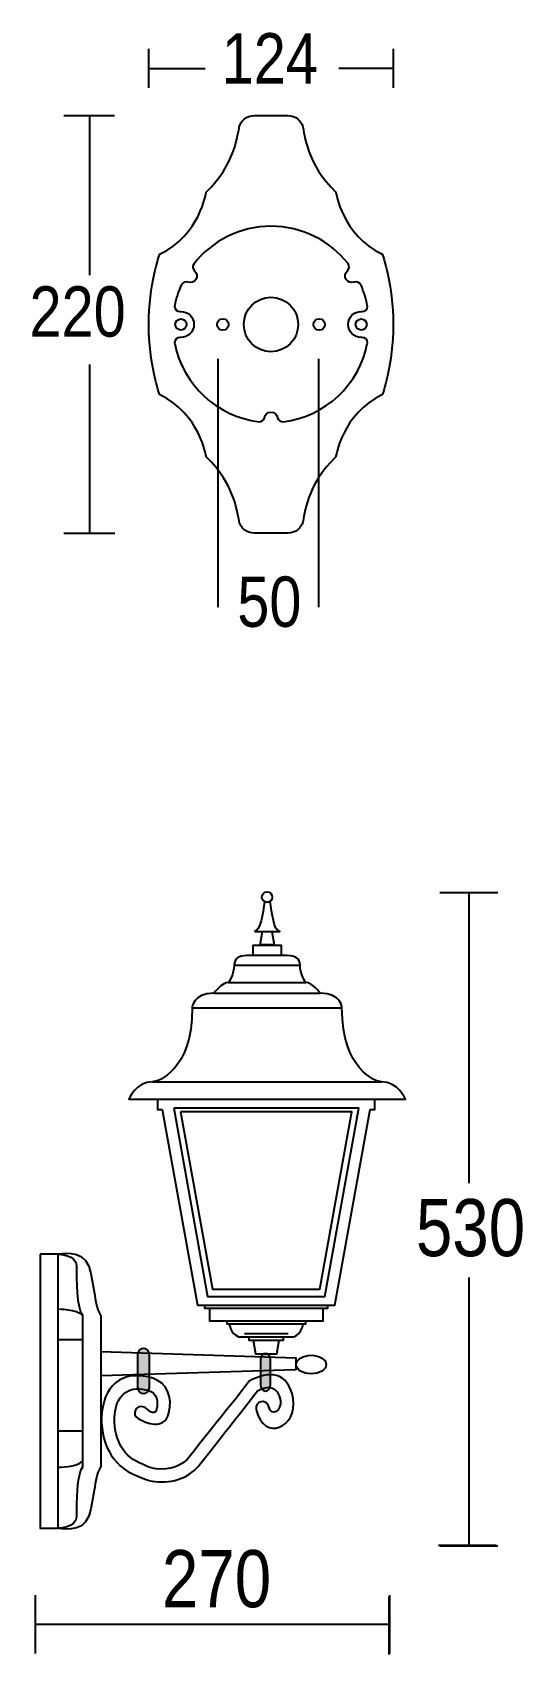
# Model space of a CAD drawing. Extents: x 2 to 60, y 0 to 193.
import ezdxf

# ---------------------------------------------------------------- set-up
doc = ezdxf.new("R2010")
doc.units = 0
doc.layers.add('LIVELLO_1', color=160, linetype='Continuous')
doc.styles.add('STD', font='txt')

# ---------------------------------------------------------------- blocks, each defined once
blk = doc.blocks.new('AI9-BLK1')
at = {"layer": 'LIVELLO_1'}
h = blk.add_hatch(color=255, dxfattribs=at)
h.dxf.hatch_style = 2
edge = h.paths.add_edge_path()
edge.add_spline(control_points=[(-15.65, -60.38), (-15.65, -60.38), (-15.65, -60.38), (-15.65, -60.38), (-15.26, -60.38), (-14.95, -60.7), (-14.95, -61.1), (-14.95, -61.1), (-14.95, -65), (-14.95, -65), (-14.95, -65.4), (-15.26, -65.73), (-15.65, -65.73), (-16.04, -65.73), (-16.35, -65.4), (-16.35, -65), (-16.35, -65), (-16.35, -61.1), (-16.35, -61.1), (-16.35, -60.7), (-16.04, -60.38), (-15.65, -60.38)], knot_values=[0, 0, 0, 0, 1, 1, 1, 2, 2, 2, 3, 3, 3, 4, 4, 4, 5, 5, 5, 6, 6, 6, 7, 7, 7, 7], degree=3, periodic=0)
h = blk.add_hatch(color=255, dxfattribs=at)
h.dxf.hatch_style = 2
edge = h.paths.add_edge_path()
edge.add_spline(control_points=[(-1.17, -60.96), (-1.17, -60.96), (-1.17, -60.96), (-1.17, -60.96), (-0.83, -60.96), (-0.56, -61.29), (-0.56, -61.69), (-0.56, -61.69), (-0.56, -64.71), (-0.56, -64.71), (-0.56, -65.11), (-0.83, -65.43), (-1.17, -65.43), (-1.5, -65.43), (-1.77, -65.11), (-1.77, -64.71), (-1.77, -64.71), (-1.77, -61.69), (-1.77, -61.69), (-1.77, -61.29), (-1.5, -60.96), (-1.17, -60.96)], knot_values=[0, 0, 0, 0, 1, 1, 1, 2, 2, 2, 3, 3, 3, 4, 4, 4, 5, 5, 5, 6, 6, 6, 7, 7, 7, 7], degree=3, periodic=0)
at = {"layer": 'LIVELLO_1', "color": 7}
for p, q in [((-15.02, 89.31), (-15.02, 93.94)), ((14.01, 93.94), (14.01, 89.31)), ((-15.02, 91.62), (-8.31, 91.62)), ((14.01, 91.62), (7.53, 91.62)), ((-25.11, 86.02), (-19.09, 86.02)), ((-22.07, 86.02), (-22.07, 67.09)), ((-22.07, 56.47), (-22.07, 36.43)), ((-6.8, 27.64), (-6.8, 57.13)), ((5.18, 27.64), (5.18, 57.13)), ((-25.11, 36.43), (-19.04, 36.43)), ((19.54, -6.22), (26.43, -6.22)), ((22.99, -6.22), (22.99, -40.76)), ((-4.88, -14.85), (2.94, -14.85)), ((-5.55, -16.92), (3.61, -16.92)), ((-7.29, -18.2), (5.35, -18.2)), ((-9.86, -19.93), (7.92, -19.93)), ((-14.56, -28.71), (12.61, -28.71)), ((22.99, -51.94), (22.99, -83.84)), ((-8.41, -55.22), (6.26, -55.22)), ((-7.82, -55.58), (5.67, -55.58)), ((-5.77, -57.11), (3.62, -57.11)), ((-5.45, -57.47), (3.3, -57.47)), ((-25.78, -59.3), (-22.88, -59.3)), ((-3.67, -58.59), (1.52, -58.59)), ((-3.13, -58.99), (0.98, -58.99)), ((-2.63, -59.4), (0.48, -59.4)), ((-25.78, -70.15), (-22.88, -70.15)), ((19.39, -83.75), (26.29, -83.75)), ((19.54, -83.82), (26.43, -83.82)), ((-28.48, -96.58), (-28.48, -89.68)), ((13.54, -96.73), (13.54, -89.83)), ((13.61, -96.58), (13.61, -89.68)), ((-28.48, -93.13), (-16.77, -93.13)), ((-23.35, -93.13), (13.62, -93.13))]:
    blk.add_line(p, q, dxfattribs=at)
for points in [[(-0.15, -12.46), (-1.8, -12.46), (-1.53, -10.85), (-0.42, -10.85)], [(-12.06, -31.84), (-8.05, -54.19), (5.9, -54.19), (9.91, -31.84)], [(-11.24, -32.29), (-7.45, -53.34), (5.31, -53.34), (9.09, -32.29)], [(-27.94, -49.18), (-27.94, -81.72), (-25.78, -81.72), (-25.78, -49.18)]]:
    blk.add_lwpolyline(points, close=True, dxfattribs=at)
for points in [[(-2.64, -13.73), (-2.64, -12.5), (-1, -12.5), (0.7, -12.5), (0.7, -13.73)], [(-20.71, -60.75), (2.43, -61.47), (2.43, -62.92), (-20.71, -63.64)]]:
    blk.add_lwpolyline(points, dxfattribs=at)
for centre, radius in [((-0.51, 61.22), 3.23), ((-11.21, 61.22), 0.661), ((-6.23, 61.22), 0.685), ((5.21, 61.22), 0.685), ((10.2, 61.22), 0.661), ((-0.97, -6.78), 0.62)]:
    blk.add_circle(centre, radius, dxfattribs=at)
blk.add_ellipse((4.27, -62.29), major_axis=(-1.78, 0), ratio=0.617664, dxfattribs=at)
for points, knots in [([(14.01, 61.22), (14.01, 65.89), (12.73, 69.55), (12.73, 69.55), (7.94, 71.81), (7.19, 76.95), (7.19, 76.95), (3.73, 80.19), (3.44, 84), (3.26, 84.69), (3.09, 85.39), (2.45, 86.02), (1.47, 86.02), (1.47, 86.02), (-2.48, 86.02), (-2.48, 86.02), (-3.46, 86.02), (-4.1, 85.39), (-4.27, 84.69), (-4.44, 84), (-4.74, 80.19), (-8.2, 76.95), (-8.2, 76.95), (-8.95, 71.81), (-13.74, 69.55), (-13.74, 69.55), (-15.02, 65.89), (-15.02, 61.22), (-15.02, 56.56), (-13.74, 52.89), (-13.74, 52.89), (-8.95, 50.64), (-8.2, 45.5), (-8.2, 45.5), (-4.74, 42.26), (-4.44, 38.45), (-4.27, 37.75), (-4.1, 37.06), (-3.46, 36.43), (-2.48, 36.43), (-2.48, 36.43), (1.47, 36.43), (1.47, 36.43), (2.45, 36.43), (3.09, 37.06), (3.26, 37.75), (3.44, 38.45), (3.73, 42.26), (7.19, 45.5), (7.19, 45.5), (7.94, 50.64), (12.73, 52.89), (12.73, 52.89), (14.01, 56.56), (14.01, 61.22)], [0, 0, 0, 0, 1, 1, 1, 2, 2, 2, 3, 3, 3, 4, 4, 4, 5, 5, 5, 6, 6, 6, 7, 7, 7, 8, 8, 8, 9, 9, 9, 10, 10, 10, 11, 11, 11, 12, 12, 12, 13, 13, 13, 14, 14, 14, 15, 15, 15, 16, 16, 16, 17, 17, 17, 18, 18, 18, 18]), ([(-0.51, 50.81), (-0.9, 50.81), (-1.23, 50.53), (-1.29, 50.15), (-1.36, 49.87), (-1.61, 49.66), (-1.91, 49.66), (-6.97, 50.3), (-10.97, 54.08), (-11.94, 58.95), (-11.95, 59), (-11.95, 59.04), (-11.95, 59.08), (-11.95, 59.41), (-11.68, 59.69), (-11.34, 59.69), (-11.34, 59.69), (-11.21, 59.68), (-11.21, 59.68), (-10.36, 59.68), (-9.66, 60.37), (-9.66, 61.22), (-9.66, 62.08), (-10.36, 62.77), (-11.21, 62.77), (-11.25, 62.77), (-11.3, 62.77), (-11.34, 62.76), (-11.68, 62.76), (-11.95, 63.03), (-11.95, 63.37), (-11.95, 63.41), (-11.95, 63.45), (-11.94, 63.49), (-11.77, 64.32), (-11.52, 65.13), (-11.19, 65.89), (-11.19, 65.89), (-11.14, 65.97), (-11.14, 65.97), (-10.98, 66.24), (-10.66, 66.35), (-10.38, 66.25), (-10.02, 66.12), (-9.62, 66.25), (-9.43, 66.58), (-9.22, 66.93), (-9.3, 67.36), (-9.6, 67.6), (-9.8, 67.81), (-9.85, 68.13), (-9.69, 68.39), (-7.52, 71.15), (-4.21, 72.88), (-0.51, 72.88), (3.2, 72.88), (6.51, 71.15), (8.64, 68.45), (8.84, 68.13), (8.79, 67.81), (8.58, 67.6), (8.29, 67.36), (8.21, 66.93), (8.42, 66.58), (8.61, 66.25), (9.01, 66.12), (9.36, 66.24), (9.65, 66.35), (9.97, 66.24), (10.13, 65.97), (10.13, 65.97), (10.18, 65.89), (10.18, 65.89), (10.51, 65.13), (10.76, 64.32), (10.93, 63.49), (10.94, 63.45), (10.94, 63.41), (10.94, 63.37), (10.94, 63.03), (10.67, 62.76), (10.33, 62.76), (10.29, 62.77), (10.24, 62.77), (10.2, 62.77), (9.34, 62.77), (8.65, 62.08), (8.65, 61.22), (8.65, 60.37), (9.34, 59.68), (10.2, 59.68), (10.2, 59.68), (10.33, 59.69), (10.33, 59.69), (10.67, 59.69), (10.94, 59.41), (10.94, 59.08), (10.94, 59.04), (10.94, 59), (10.93, 58.95), (9.96, 54.08), (5.96, 50.3), (0.98, 49.66), (0.6, 49.66), (0.35, 49.87), (0.28, 50.15), (0.22, 50.53), (-0.11, 50.81), (-0.51, 50.81)], [0, 0, 0, 0, 1, 1, 1, 2, 2, 2, 3, 3, 3, 4, 4, 4, 5, 5, 5, 6, 6, 6, 7, 7, 7, 8, 8, 8, 9, 9, 9, 10, 10, 10, 11, 11, 11, 12, 12, 12, 13, 13, 13, 14, 14, 14, 15, 15, 15, 16, 16, 16, 17, 17, 17, 18, 18, 18, 19, 19, 19, 20, 20, 20, 21, 21, 21, 22, 22, 22, 23, 23, 23, 24, 24, 24, 25, 25, 25, 26, 26, 26, 27, 27, 27, 28, 28, 28, 29, 29, 29, 30, 30, 30, 31, 31, 31, 32, 32, 32, 33, 33, 33, 34, 34, 34, 35, 35, 35, 36, 36, 36, 36]), ([(-2.48, -10.85), (-1.75, -10.85), (-1.48, -8.66), (-1.27, -7.33), (-1.18, -7.38), (-1.08, -7.4), (-0.97, -7.4), (-0.84, -7.4), (-0.71, -7.36), (-0.61, -7.29), (-0.38, -8.61), (-0.21, -10.85), (0.54, -10.85), (0.54, -10.85), (-2.48, -10.85), (-2.48, -10.85)], [0, 0, 0, 0, 1, 1, 1, 2, 2, 2, 3, 3, 3, 4, 4, 4, 5, 5, 5, 5]), ([(-0.97, -30.78), (-0.97, -30.78), (-17.41, -30.78), (-17.41, -30.78), (-17.41, -30.78), (-16.52, -28.71), (-14.56, -28.71), (-13.94, -28.71), (-9.86, -27.37), (-9.86, -19.93), (-9.86, -19.93), (-9.81, -18.2), (-7.29, -18.2), (-7.29, -18.2), (-6.34, -16.92), (-5.55, -16.92), (-5.55, -16.92), (-4.88, -15.91), (-4.88, -14.85), (-4.88, -14.06), (-4.31, -13.73), (-3.37, -13.73), (-3.37, -13.73), (-0.97, -13.73), (-0.97, -13.73), (-0.97, -13.73), (1.43, -13.73), (1.43, -13.73), (2.37, -13.73), (2.94, -14.06), (2.94, -14.85), (2.94, -15.91), (3.61, -16.92), (3.61, -16.92), (4.39, -16.92), (5.35, -18.2), (5.35, -18.2), (7.86, -18.2), (7.92, -19.93), (7.92, -19.93), (7.92, -27.37), (12, -28.71), (12.61, -28.71), (14.57, -28.71), (15.47, -30.78), (15.47, -30.78), (15.47, -30.78), (-0.97, -30.78), (-0.97, -30.78)], [0, 0, 0, 0, 1, 1, 1, 2, 2, 2, 3, 3, 3, 4, 4, 4, 5, 5, 5, 6, 6, 6, 7, 7, 7, 8, 8, 8, 9, 9, 9, 10, 10, 10, 11, 11, 11, 12, 12, 12, 13, 13, 13, 14, 14, 14, 15, 15, 15, 16, 16, 16, 16]), ([(-13.97, -30.86), (-13.97, -30.86), (-13.97, -32.02), (-13.97, -32.02), (-13.97, -32.02), (-13.42, -32.02), (-13.42, -32.02), (-13.42, -32.02), (-9.23, -55.22), (-9.23, -55.22), (-9.23, -55.22), (-8.41, -55.22), (-8.41, -55.22), (-8.41, -55.22), (-8.41, -55.58), (-8.41, -55.58), (-8.41, -55.58), (-7.82, -55.58), (-7.82, -55.58), (-7.82, -55.58), (-7.82, -57.11), (-7.82, -57.11), (-7.82, -57.11), (-5.77, -57.11), (-5.77, -57.11), (-5.77, -57.11), (-5.77, -57.47), (-5.77, -57.47), (-5.77, -57.47), (-5.45, -57.47), (-5.45, -57.47), (-5.45, -57.47), (-5.36, -58.59), (-4.36, -58.99), (-4.36, -58.99), (-3.13, -58.99), (-3.13, -58.99), (-3.13, -58.99), (-3.13, -59.4), (-3.13, -59.4), (-3.13, -59.4), (-2.63, -59.4), (-2.63, -59.4), (-2.63, -59.4), (-2.35, -61.01), (-2.35, -61.01), (-2.35, -61.01), (0.2, -61.01), (0.2, -61.01), (0.2, -61.01), (0.48, -59.4), (0.48, -59.4), (0.48, -59.4), (0.98, -59.4), (0.98, -59.4), (0.98, -59.4), (0.98, -58.99), (0.98, -58.99), (0.98, -58.99), (2.21, -58.99), (2.21, -58.99), (3.21, -58.59), (3.3, -57.47), (3.3, -57.47), (3.3, -57.47), (3.62, -57.47), (3.62, -57.47), (3.62, -57.47), (3.62, -57.11), (3.62, -57.11), (3.62, -57.11), (5.67, -57.11), (5.67, -57.11), (5.67, -57.11), (5.67, -55.58), (5.67, -55.58), (5.67, -55.58), (6.26, -55.58), (6.26, -55.58), (6.26, -55.58), (6.26, -55.22), (6.26, -55.22), (6.26, -55.22), (7.08, -55.22), (7.08, -55.22), (7.08, -55.22), (11.27, -32.02), (11.27, -32.02), (11.27, -32.02), (11.82, -32.02), (11.82, -32.02), (11.82, -32.02), (11.82, -30.86), (11.82, -30.86)], [0, 0, 0, 0, 1, 1, 1, 2, 2, 2, 3, 3, 3, 4, 4, 4, 5, 5, 5, 6, 6, 6, 7, 7, 7, 8, 8, 8, 9, 9, 9, 10, 10, 10, 11, 11, 11, 12, 12, 12, 13, 13, 13, 14, 14, 14, 15, 15, 15, 16, 16, 16, 17, 17, 17, 18, 18, 18, 19, 19, 19, 20, 20, 20, 21, 21, 21, 22, 22, 22, 23, 23, 23, 24, 24, 24, 25, 25, 25, 26, 26, 26, 27, 27, 27, 28, 28, 28, 29, 29, 29, 30, 30, 30, 31, 31, 31, 31]), ([(-25.78, -49.18), (-25.78, -49.18), (-22.88, -48.45), (-22.16, -50.62), (-21.44, -52.79), (-21.44, -55.68), (-20.71, -56.41), (-20.71, -56.41), (-20.71, -66.54), (-20.71, -66.54), (-20.71, -66.54), (-20.71, -74.49), (-20.71, -74.49), (-21.44, -75.21), (-21.44, -78.11), (-22.16, -80.28), (-22.88, -82.45), (-25.78, -81.72), (-25.78, -81.72)], [0, 0, 0, 0, 1, 1, 1, 2, 2, 2, 3, 3, 3, 4, 4, 4, 5, 5, 5, 6, 6, 6, 6]), ([(-25.78, -49.18), (-25.78, -49.18), (-23.61, -49.18), (-23.61, -50.62), (-23.61, -52.07), (-23.61, -55.68), (-22.88, -56.41), (-22.88, -56.41), (-22.88, -64.37), (-22.88, -64.37), (-22.88, -64.37), (-22.88, -74.49), (-22.88, -74.49), (-23.61, -75.21), (-23.61, -78.83), (-23.61, -80.28), (-23.61, -81.72), (-25.78, -81.72), (-25.78, -81.72)], [0, 0, 0, 0, 1, 1, 1, 2, 2, 2, 3, 3, 3, 4, 4, 4, 5, 5, 5, 6, 6, 6, 6]), ([(-15.65, -60.38), (-15.65, -60.38), (-15.65, -60.38), (-15.65, -60.38), (-15.26, -60.38), (-14.95, -60.7), (-14.95, -61.1), (-14.95, -61.1), (-14.95, -65), (-14.95, -65), (-14.95, -65.4), (-15.26, -65.73), (-15.65, -65.73), (-16.04, -65.73), (-16.35, -65.4), (-16.35, -65), (-16.35, -65), (-16.35, -61.1), (-16.35, -61.1), (-16.35, -60.7), (-16.04, -60.38), (-15.65, -60.38)], [0, 0, 0, 0, 1, 1, 1, 2, 2, 2, 3, 3, 3, 4, 4, 4, 5, 5, 5, 6, 6, 6, 7, 7, 7, 7]), ([(-1.17, -60.96), (-1.17, -60.96), (-1.17, -60.96), (-1.17, -60.96), (-0.83, -60.96), (-0.56, -61.29), (-0.56, -61.69), (-0.56, -61.69), (-0.56, -64.71), (-0.56, -64.71), (-0.56, -65.11), (-0.83, -65.43), (-1.17, -65.43), (-1.5, -65.43), (-1.77, -65.11), (-1.77, -64.71), (-1.77, -64.71), (-1.77, -61.69), (-1.77, -61.69), (-1.77, -61.29), (-1.5, -60.96), (-1.17, -60.96)], [0, 0, 0, 0, 1, 1, 1, 2, 2, 2, 3, 3, 3, 4, 4, 4, 5, 5, 5, 6, 6, 6, 7, 7, 7, 7]), ([(-0.76, -67.29), (-0.47, -68.62), (0.8, -67.73), (0.61, -66.57), (0.29, -64.81), (-0.84, -64.68), (-2.1, -65.41), (-4.65, -68.72), (-6.26, -70.67), (-8.88, -74.05), (-10.19, -75.73), (-12.08, -76.41), (-14.27, -76.19), (-15.24, -76.12), (-16.16, -75.58), (-16.72, -75.38), (-19.29, -74.3), (-20.93, -71.46), (-20.58, -67.95), (-20.19, -64.29), (-17.68, -62.93), (-14.55, -63.92), (-12.89, -64.42), (-12.14, -66.13), (-12.63, -68.04), (-13.28, -70.25), (-15.35, -69.17), (-16.27, -68.71), (-17.18, -68.26), (-16.49, -66.89), (-15.58, -67.34), (-15.21, -67.53), (-14.38, -68.51), (-14.11, -67.64), (-13.85, -66.62), (-14.11, -65.65), (-15, -65.38), (-17.11, -64.72), (-18.8, -65.65), (-19.05, -68.11), (-19.33, -70.85), (-18.16, -73.1), (-16.15, -73.95), (-15.69, -74.13), (-14.95, -74.61), (-14.14, -74.67), (-12.5, -74.83), (-11.07, -74.36), (-10.09, -73.11), (-7.47, -69.73), (-5.64, -67.59), (-3.09, -64.27), (-0.78, -62.96), (1.54, -63.09), (2.12, -66.31), (2.69, -69.75), (-1.4, -71.54), (-2.25, -67.62), (-2.47, -66.62), (-0.98, -66.29), (-0.76, -67.29)], [0, 0, 0, 0, 1, 1, 1, 2, 2, 2, 3, 3, 3, 4, 4, 4, 5, 5, 5, 6, 6, 6, 7, 7, 7, 8, 8, 8, 9, 9, 9, 10, 10, 10, 11, 11, 11, 12, 12, 12, 13, 13, 13, 14, 14, 14, 15, 15, 15, 16, 16, 16, 17, 17, 17, 18, 18, 18, 19, 19, 19, 20, 20, 20, 20])]:
    blk.add_open_spline(points, degree=3, knots=knots, dxfattribs=at)
for points in [[(-25.78, -55.68), (-25.78, -55.68), (-23.61, -55.68), (-22.88, -56.41)], [(-25.78, -74.49), (-25.78, -74.49), (-23.61, -74.49), (-22.88, -73.77)]]:
    blk.add_open_spline(points, degree=3, dxfattribs=at)
at = {"layer": 'LIVELLO_1', "color": 7, "attachment_point": 1, "style": 'STD'}
for s, insert, char_height in [('\\fArial Narrow|b0|i0;\\H5.9750;\\C7;124', (-6.36, 95.81), 5.975), ('\\fArial Narrow|b0|i0;\\H5.9750;\\C7;220', (-29.18, 65.75), 5.975), ('\\fArial Narrow|b0|i0;\\H5.9750;\\C7;50', (-4.51, 31.29), 5.975), ('\\fArial Narrow|b0|i0;\\H6.7888;\\C7;530', (16.7, -42.63), 6.7888), ('\\fArial Narrow|b0|i0;\\H6.7888;\\C7;270', (-13.46, -84.32), 6.7888)]:
    blk.add_mtext(s, dxfattribs=dict(at, insert=insert, char_height=char_height))

msp = doc.modelspace()

# ---------------------------------------------------------------- block references
at = {"layer": 'LIVELLO_1', "color": 7}
msp.add_blockref('AI9-BLK1', (30.887606, 96.725018), dxfattribs=at)

doc.saveas('drawing.dxf')
